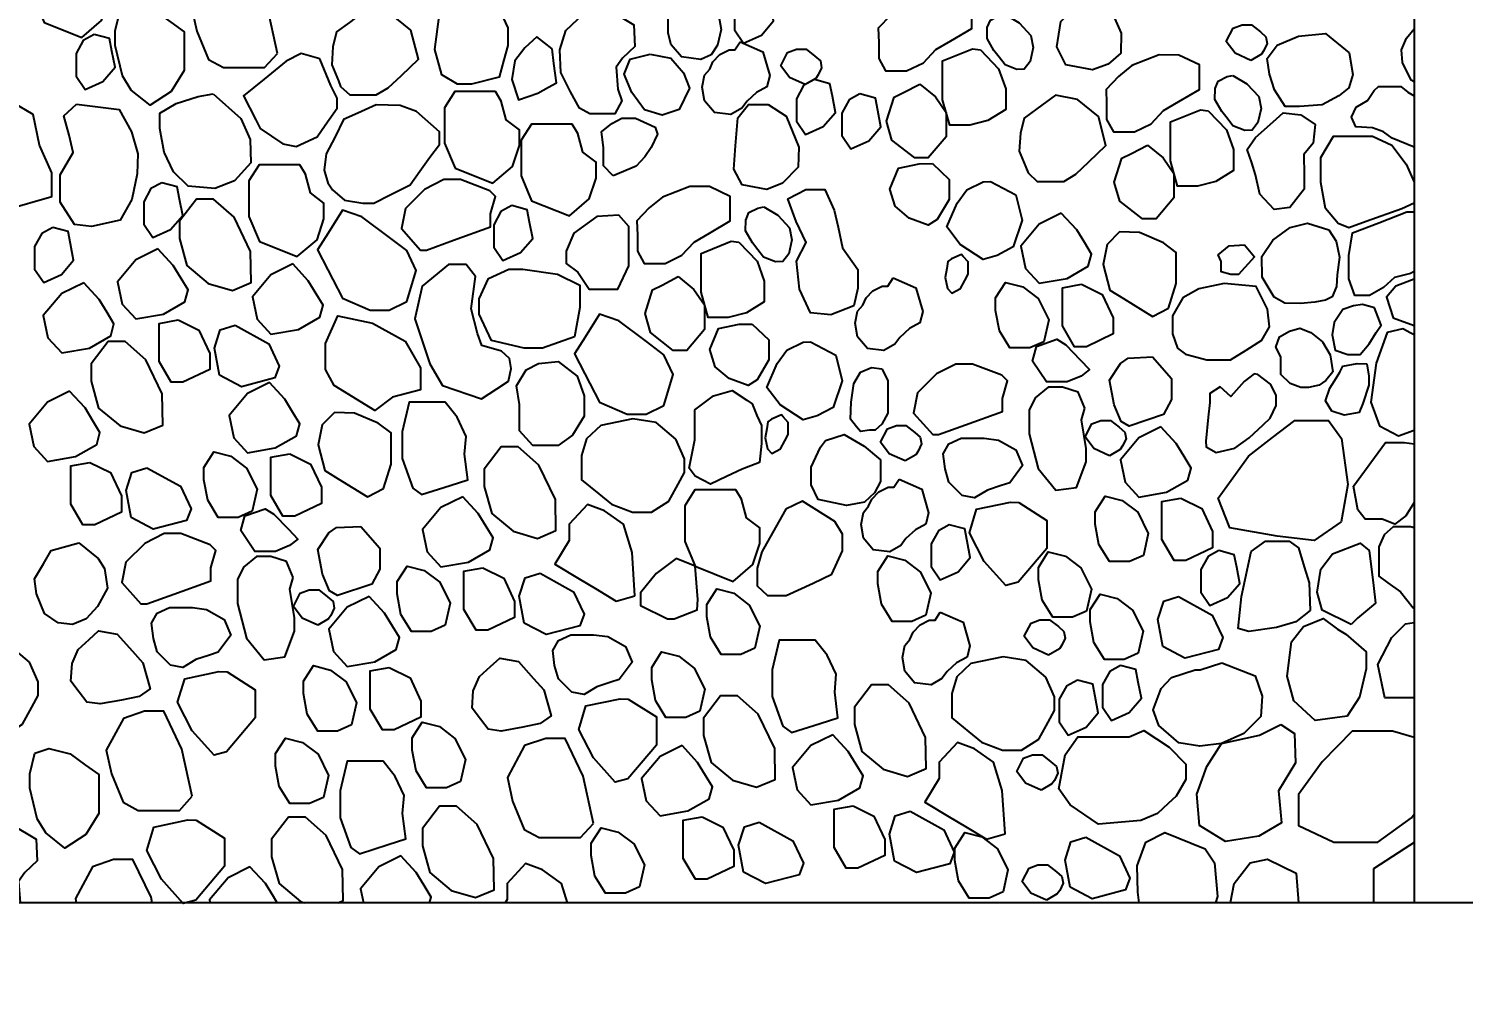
# Model space of a CAD drawing. Header units: millimetres. Extents: x -251401 to 377140, y -30451 to 275830.
# Drawn here: x 257816 to 260725, y -3140 to -1167 of the extents above; entities that cross this region are included whole.
import ezdxf

# ---------------------------------------------------------------- set-up
doc = ezdxf.new("R2010")
doc.units = ezdxf.units.MM
for name, color, linetype in [('0-S3', 3, 'Continuous'), ('0-S8', 8, 'Continuous'), ('A-DIMENSIONS', 30, 'Continuous'), ('A-WALL', 4, 'Continuous')]:
    doc.layers.add(name, color=color, linetype=linetype)
doc.styles.add('LEROY', font='simplex.shx')
doc.dimstyles.new('DIM100', dxfattribs={"dimscale": 0, "dimtxt": 220, "dimasz": 180, "dimexe": 220, "dimexo": 250, "dimgap": 1, "dimtad": 1, "dimtoh": 1, "dimlfac": 0.001, "dimzin": 1, "dimdsep": 46, "dimtxsty": 'LEROY', "dimblk1": 'ORIGIN', "dimblk2": 'ORIGIN', "dimsah": 1, "dimcen": 0.18, "dimclrd": 30, "dimclre": 30, "dimclrt": 7, "dimazin": 0, "dimtfac": 1, "dimtix": 1, "dimtmove": 1, "dimatfit": 3, "dimfxl": 1, "dimtvp": 1, "dimtolj": 2, "dimtzin": 0, "dimarcsym": 0})

# ---------------------------------------------------------------- blocks, each defined once
blk = doc.blocks.new('G24H24H')
at = {"layer": '0-S8', "color": 8}
for points in [[(2303.2, 1941.6), (2220.5, 1941.6), (2199.8, 1909.2), (2199.8, 1836.9), (2221.2, 1786.3), (2297.8, 1755.6), (2337.9, 1789.9), (2351.8, 1832.2), (2351.8, 1864.3), (2324.8, 1884.7), (2314.6, 1922.6)], [(2694.9, 1723.3), (2674, 1819.2), (2637.3, 1895.9), (2598.1, 1895.9), (2555.3, 1881.1), (2520.4, 1816.5), (2530.9, 1768.6), (2554.5, 1711.1), (2585, 1694.5), (2648.7, 1694.5), (2668.7, 1694.5)], [(3102.5, 1852.5), (3143.1, 1815.7), (3162.2, 1775.1), (3162.2, 1739.6), (3153.9, 1710.4), (3144.4, 1675.5), (3087.9, 1661), (3060, 1661), (3028.2, 1680), (3013.6, 1731.4), (3022.5, 1798.6), (3028.9, 1828.4), (3077.7, 1853.8)], [(3557.1, 1857), (3585.8, 1821.6), (3594.8, 1772.2), (3586.9, 1740.1), (3574.5, 1720.5), (3553.2, 1710.9), (3514.4, 1716.5), (3493, 1740.7), (3486.8, 1764.3), (3486.8, 1799.7), (3489.7, 1822.1), (3508.8, 1846.3), (3527.3, 1859.8), (3543.1, 1860.3)], [(3658.6, 1855.9), (3636.5, 1843.8), (3621.9, 1817.1), (3621.9, 1771.5), (3640.2, 1744.3), (3676.4, 1760.5), (3701, 1789.3), (3694.7, 1822.3), (3689.9, 1847.5)], [(4060.6, 1843.6), (4020.8, 1844.2), (3965.6, 1822.6), (3938.3, 1800.4), (3913.2, 1774.3), (3914.4, 1745.2), (3914.4, 1712.8), (3928, 1687.8), (3970.7, 1687.8), (4004.8, 1704.3), (4029.9, 1731), (4060.6, 1749.2), (4102.8, 1774.2), (4102.8, 1801.5), (4102.8, 1823.7)], [(2505.5, 1688.5), (2479.2, 1646), (2436.6, 1618.1), (2397.9, 1649.1), (2380.1, 1677.7), (2365.4, 1739.6), (2365.4, 1769), (2375.4, 1810.8), (2404.1, 1820.1), (2447.4, 1809.2), (2478.4, 1786.8), (2505.3, 1767.3)], [(2965.5, 1770.7), (2922.9, 1805.1), (2878.2, 1814.2), (2840.5, 1786.3), (2814.7, 1767.1), (2807.1, 1736.8), (2805, 1700.5), (2818.2, 1667.8), (2822.8, 1656.4), (2841.2, 1639.2), (2865.7, 1639.2), (2895, 1639.2), (2919.4, 1653.8), (2945.9, 1678.9), (2980.6, 1711.8)], [(3369.1, 1810.4), (3417.4, 1781.5), (3419.8, 1737.2), (3394.8, 1713.8), (3381.9, 1695.3), (3385.2, 1651), (3393.2, 1626.9), (3378.7, 1601.1), (3357, 1601.1), (3328, 1601.1), (3307, 1612.4), (3289.3, 1645.4), (3269.1, 1684.8), (3267.5, 1730.7), (3279.6, 1770.2), (3303.8, 1792.7), (3332.3, 1819.3)], [(4406.1, 1764.4), (4404.9, 1723.9), (4379.4, 1701.5), (4348, 1690), (4293.5, 1700.3), (4275.3, 1736.6), (4283.2, 1788), (4311, 1814.6), (4346.1, 1824.3), (4381.9, 1817.6)], [(4170.7, 1802.4), (4199, 1785.6), (4223, 1759.7), (4227.7, 1735.4), (4221.4, 1707.1), (4209.4, 1691.5), (4194.6, 1690.7), (4170.3, 1700.3), (4158.7, 1715.5), (4147.9, 1729.4), (4134, 1753.7), (4134.4, 1775.7), (4140.8, 1790.8), (4158.7, 1800)], [(4668.7, 1709.3), (4636.8, 1723.9), (4619.1, 1747.4), (4633, 1774.3), (4651, 1781.1), (4670.5, 1781.1), (4688.5, 1767.2), (4699.6, 1757.3), (4702.1, 1743.7), (4695.3, 1729.1), (4690.3, 1722)], [(2322.8, 1761.7), (2300.8, 1749.7), (2286.1, 1723), (2286.1, 1677.4), (2304.5, 1650.2), (2340.6, 1666.4), (2365.2, 1695.2), (2359, 1728.2), (2354.2, 1753.4)], [(3251.7, 1732.6), (3220.6, 1756.8), (3196.5, 1734.5), (3176.1, 1708.5), (3169.8, 1670.5), (3183.8, 1629.2), (3222.9, 1642.5), (3244.7, 1654.6), (3260.5, 1663.4), (3254.9, 1702.8)], [(3633, 1747.2), (3678.9, 1726.5), (3693, 1678.8), (3687.3, 1655.9), (3666, 1644.1), (3647, 1626.2), (3636.3, 1612.2), (3614.5, 1599.3), (3580.8, 1603.8), (3560.6, 1627.3), (3556.2, 1654.7), (3560.6, 1679.4), (3571.3, 1691.7), (3578, 1706.3), (3592, 1720.9), (3610.5, 1730.4), (3622.3, 1730.4)], [(4765.9, 1758.3), (4820.2, 1763.9), (4868.3, 1724.4), (4876.1, 1680.6), (4867.6, 1653.8), (4847.1, 1637.6), (4813.9, 1619.2), (4767.3, 1615.7), (4738.3, 1615.7), (4717.1, 1649.6), (4706.5, 1681.4), (4702.3, 1713.1), (4722.1, 1739.9), (4722.1, 1739.9)], [(2780.4, 1712.7), (2742.9, 1723.2), (2712.6, 1707.6), (2667.9, 1671.4), (2626, 1637.6), (2650.7, 1588.7), (2659.6, 1571.1), (2705.3, 1539.7), (2732.3, 1534.8), (2775.2, 1553.8), (2791.7, 1577.7), (2815.7, 1612.3), (2815.7, 1632.8), (2802.8, 1658.5)], [(3450.4, 1721.9), (3492.3, 1713.8), (3518.1, 1684), (3530.2, 1652.6), (3509.2, 1609.9), (3474.6, 1597.9), (3439.1, 1609.1), (3413.4, 1643.8), (3398.1, 1681.6), (3410.1, 1711.4)], [(3764.9, 1660), (3733, 1674.6), (3715.4, 1698.1), (3729.3, 1725), (3747.3, 1731.8), (3766.8, 1731.8), (3784.7, 1717.9), (3795.9, 1708), (3798.4, 1694.4), (3791.6, 1679.8), (3786.6, 1672.7)], [(4120.4, 1730.6), (4157.3, 1692.3), (4171.8, 1651.8), (4171.8, 1609.8), (4135.6, 1587.4), (4098.7, 1578), (4058.1, 1578), (4043.6, 1629.3), (4043.6, 1679.3), (4043.6, 1708.2), (4104.5, 1732.8)], [(4522.6, 1719.9), (4482.8, 1720.5), (4427.6, 1698.9), (4400.3, 1676.7), (4375.3, 1650.5), (4376.4, 1621.5), (4376.4, 1589.1), (4390.1, 1564.1), (4432.7, 1564.1), (4466.9, 1580.6), (4491.9, 1607.3), (4522.6, 1625.5), (4564.9, 1650.5), (4564.9, 1677.8), (4564.9, 1700)], [(3783.9, 1670.2), (3761.9, 1658.2), (3747.2, 1631.4), (3747.2, 1585.9), (3765.6, 1558.7), (3801.7, 1574.9), (3826.4, 1603.7), (3820.1, 1636.7), (3815.3, 1661.9)], [(3997.3, 1661.2), (4029.2, 1635.1), (4050.9, 1603.6), (4050.9, 1554.1), (4014.7, 1511.4), (3987.2, 1511.4), (3940.8, 1547.6), (3930, 1585.9), (3945.2, 1634.4), (3964.7, 1643.8)], [(4632.7, 1678.7), (4661.1, 1661.9), (4685, 1636), (4689.8, 1611.7), (4683.4, 1583.4), (4671.4, 1567.8), (4656.7, 1567), (4632.3, 1576.6), (4620.8, 1591.7), (4610, 1605.7), (4596, 1630), (4596.4, 1651.9), (4602.8, 1667.1), (4620.8, 1676.3)], [(2136, 1649.7), (2123, 1635.2), (2104.6, 1642.9), (2090.5, 1630.6), (2045.3, 1568), (2075, 1450.9), (2142.8, 1406), (2237.1, 1433.2), (2237.1, 1481.3), (2211.7, 1537), (2199.1, 1599.6), (2157.9, 1623.6), (2147.7, 1647.7)], [(2564, 1641.5), (2620.2, 1591.6), (2639.6, 1549), (2640.4, 1501.1), (2607.8, 1464.7), (2567.6, 1449.2), (2513.4, 1453.9), (2483.9, 1483.3), (2464.6, 1522.7), (2456.1, 1570.7), (2456.1, 1602.4), (2489.4, 1621.8), (2533.5, 1635.7)], [(3137, 1645.8), (3054.3, 1645.8), (3033.6, 1613.3), (3033.6, 1541), (3055, 1490.4), (3131.6, 1459.8), (3171.7, 1494.1), (3185.6, 1536.3), (3185.6, 1568.4), (3158.6, 1588.8), (3148.4, 1626.7)], [(3876.1, 1641.1), (3854.1, 1629), (3839.5, 1602.3), (3839.5, 1556.7), (3857.8, 1529.5), (3894, 1545.7), (3918.6, 1574.6), (3912.3, 1607.5), (3907.5, 1632.7)], [(4359.8, 1595.3), (4317.2, 1629.7), (4272.5, 1638.7), (4234.9, 1610.8), (4209, 1591.7), (4201.4, 1561.3), (4199.3, 1525.1), (4212.5, 1492.3), (4217.2, 1480.9), (4235.6, 1463.7), (4260, 1463.7), (4289.3, 1463.7), (4313.7, 1478.4), (4340.2, 1503.5), (4374.9, 1536.3)], [(2287.1, 1620.2), (2373.5, 1609.4), (2398.3, 1564.1), (2411.3, 1519.8), (2410.2, 1478.8), (2399.4, 1427), (2375.7, 1384.9), (2317.3, 1372), (2282.8, 1376.3), (2253.6, 1421.6), (2253.6, 1476.7), (2280.6, 1522), (2272, 1557.6), (2261.2, 1596.5)], [(2976.7, 1605.5), (2943.3, 1617.9), (2895, 1619.1), (2857.8, 1602.4), (2828.7, 1589.3), (2811.4, 1554.1), (2793.4, 1519.5), (2789.7, 1486.7), (2797.1, 1460.7), (2806.4, 1446.5), (2830.6, 1425.4), (2867.7, 1419.8), (2890, 1419.8), (2923.5, 1436.6), (2963.6, 1456.6), (2983.5, 1484.2), (3004, 1512.6), (3023, 1538.9), (3023, 1564.6)], [(3689.6, 1620), (3726.2, 1596.1), (3751.8, 1533.4), (3750.7, 1492.9), (3718.7, 1459.8), (3687.4, 1447.3), (3637.2, 1457), (3620.6, 1488.3), (3624, 1536.2), (3628.6, 1592.6), (3649.7, 1619.4)], [(4582.4, 1606.9), (4619.3, 1568.6), (4633.8, 1528.1), (4633.8, 1486.1), (4597.6, 1463.7), (4560.7, 1454.3), (4520.2, 1454.3), (4505.7, 1505.6), (4505.7, 1555.6), (4505.7, 1584.5), (4566.5, 1609.1)], [(4770.1, 1598.9), (4799.6, 1579), (4795.6, 1541.6), (4776.5, 1518.6), (4777.3, 1476.4), (4777.3, 1447.8), (4747.8, 1410.4), (4716, 1406.4), (4687.4, 1437.5), (4678.6, 1477.2), (4670.6, 1501.1), (4661.5, 1528.5), (4678.6, 1552.8), (4714.4, 1584.6), (4734.8, 1602.7)], [(3292.3, 1579.8), (3209.6, 1579.8), (3188.9, 1547.4), (3188.9, 1475.1), (3210.2, 1424.5), (3286.8, 1393.8), (3327, 1428.1), (3340.8, 1470.4), (3340.8, 1502.5), (3313.8, 1522.9), (3303.6, 1560.8)], [(3375.3, 1475.2), (3356.2, 1495.6), (3356.2, 1532.5), (3351.7, 1564.3), (3372.7, 1581.4), (3393.1, 1592.3), (3420.9, 1592.3), (3460.7, 1573.5), (3465.6, 1559.2), (3452.6, 1532.4), (3439.6, 1513.7), (3422.2, 1494.9)], [(4459.3, 1537.5), (4491.2, 1511.4), (4512.9, 1479.9), (4512.9, 1430.4), (4476.7, 1387.7), (4449.2, 1387.7), (4402.9, 1423.9), (4392, 1462.2), (4407.2, 1510.7), (4426.8, 1520.1)], [(2740.2, 1497.1), (2657.5, 1497.1), (2636.8, 1464.7), (2636.8, 1392.3), (2658.2, 1341.7), (2734.8, 1311.1), (2774.9, 1345.4), (2788.8, 1387.7), (2788.8, 1419.8), (2761.8, 1440.2), (2751.6, 1478.1)], [(4022.9, 1499.7), (4056.7, 1467.6), (4056.7, 1426.9), (4032.6, 1386.3), (4014.3, 1374.8), (3975.9, 1389.1), (3947.2, 1413.2), (3936.9, 1448.1), (3954.1, 1490.5), (3995.9, 1499.1)], [(2460.1, 1461.1), (2438.1, 1449.1), (2423.4, 1422.4), (2423.4, 1376.8), (2441.8, 1349.6), (2477.9, 1365.8), (2502.6, 1394.6), (2496.3, 1427.6), (2491.5, 1452.8)], [(3125.2, 1444.6), (3066.2, 1467.4), (3032.1, 1467.4), (2993, 1447.4), (2954.5, 1409), (2946, 1367.8), (2985.1, 1324.4), (2997.2, 1324.4), (3052, 1344.3), (3126.7, 1371.5), (3126.7, 1397.7), (3136.7, 1433.2)], [(4141.2, 1463.5), (4192.2, 1436.4), (4205.1, 1384.8), (4187, 1330.6), (4154.1, 1313.1), (4125.7, 1305.4), (4079.2, 1335.7), (4052.1, 1371.2), (4073.4, 1419.6), (4092.7, 1446.8), (4126.3, 1462.9)], [(2640.1, 1321.4), (2606.6, 1390.9), (2564.8, 1427.9), (2530.3, 1427.9), (2495.7, 1382.9), (2495.7, 1347.6), (2511, 1292.9), (2554.4, 1256.8), (2603.4, 1242.3), (2641.2, 1258.4)], [(3570.9, 1453.1), (3531, 1453.6), (3475.8, 1432), (3448.5, 1409.9), (3423.5, 1383.7), (3424.6, 1354.7), (3424.6, 1322.3), (3438.3, 1297.3), (3480.9, 1297.3), (3515.1, 1313.8), (3540.1, 1340.5), (3570.9, 1358.7), (3613.1, 1383.7), (3613.1, 1411), (3613.1, 1433.2)], [(3840.5, 1328.7), (3872, 1285.1), (3872, 1247.2), (3863.9, 1210.9), (3817.1, 1193.1), (3775.9, 1197.1), (3753.3, 1244.8), (3747.6, 1302.1), (3767, 1340), (3746.8, 1382), (3729.9, 1428), (3766.2, 1447.4), (3805, 1447.4), (3823.6, 1405.4), (3831.6, 1370.7)], [(2957.2, 1220.2), (2975.8, 1282.7), (2957.2, 1323.2), (2921.8, 1349.8), (2865.8, 1391.9), (2826.6, 1405.1), (2797.3, 1358.7), (2775.9, 1324.8), (2807.1, 1264.4), (2826.6, 1226.5), (2882.8, 1202.6), (2921, 1202.6)], [(3169.8, 1414.6), (3147.8, 1402.5), (3133.2, 1375.8), (3133.2, 1330.2), (3151.5, 1303), (3187.7, 1319.2), (3212.3, 1348), (3206, 1381), (3201.2, 1406.2)], [(3680.9, 1411.8), (3709.3, 1395.1), (3733.2, 1369.2), (3738, 1344.8), (3731.6, 1316.5), (3719.6, 1301), (3704.9, 1300.2), (3680.5, 1309.8), (3669, 1324.9), (3658.2, 1338.9), (3644.2, 1363.2), (3644.6, 1385.1), (3651, 1400.3), (3669, 1409.4)], [(4284.4, 1399.4), (4239.9, 1377.1), (4202.5, 1332.6), (4212, 1287.2), (4239.9, 1257), (4296.1, 1266.7), (4339.3, 1291.4), (4346, 1315.8), (4331.9, 1339), (4315.7, 1365.4)], [(2238.8, 1370.2), (2216.8, 1358.2), (2202.1, 1331.5), (2202.1, 1285.9), (2220.5, 1258.7), (2256.6, 1274.9), (2281.3, 1303.7), (2275, 1336.7), (2270.2, 1361.9)], [(3342.5, 1392.3), (3295.6, 1358.5), (3280.5, 1321.8), (3280.5, 1297.3), (3303.6, 1279.3), (3326.6, 1244.7), (3369.8, 1244.7), (3385, 1244.7), (3407.3, 1292.2), (3407.3, 1331.8), (3407.3, 1372.2), (3387.1, 1395.2)], [(4826.9, 1365.2), (4842.2, 1342.5), (4848.5, 1309.7), (4843.8, 1274.4), (4842.7, 1250.1), (4833.8, 1229.5), (4820, 1222.6), (4798.9, 1218.4), (4769.8, 1215.8), (4737.6, 1216.3), (4716, 1229), (4691.7, 1269.6), (4691.1, 1311.3), (4713.3, 1344.6), (4748.7, 1369.9), (4784.1, 1378.9)], [(3630.6, 1340.1), (3667.6, 1301.7), (3682, 1261.2), (3682, 1219.3), (3645.8, 1196.8), (3608.9, 1187.4), (3568.4, 1187.4), (3553.9, 1238.8), (3553.9, 1288.7), (3553.9, 1317.7), (3614.7, 1342.3)], [(4502, 1206.5), (4517.7, 1256.2), (4517.7, 1286.5), (4517.7, 1319.6), (4491.6, 1339.3), (4443, 1359.7), (4402.8, 1361.1), (4377.5, 1335.8), (4369.7, 1294.9), (4383.1, 1242.8), (4410.6, 1225.9), (4469.6, 1189.6)], [(2452.1, 1327), (2407.6, 1304.7), (2370.2, 1260.2), (2379.7, 1214.9), (2407.6, 1184.7), (2463.8, 1194.4), (2507, 1219.1), (2513.7, 1243.5), (2499.5, 1266.6), (2483.4, 1293.1)], [(4062, 1306.7), (4054.6, 1300.9), (4052.1, 1286.9), (4048.8, 1268.7), (4053.7, 1246.3), (4062.3, 1237), (4079.9, 1246.6), (4088.5, 1262.6), (4095.6, 1275.6), (4095.6, 1300.3), (4085.6, 1311.2), (4082, 1315.1)], [(4655.8, 1335.1), (4676, 1310.9), (4643.7, 1274.6), (4628.3, 1274.6), (4608.8, 1280), (4608.8, 1301.5), (4602.7, 1314.9), (4624.9, 1333.1)], [(2725.9, 1296.2), (2681.4, 1273.9), (2644, 1229.4), (2653.5, 1184), (2681.4, 1153.8), (2737.6, 1163.5), (2780.8, 1188.3), (2787.5, 1212.6), (2773.3, 1235.8), (2757.2, 1262.2)], [(3168.8, 1083.8), (3165.3, 1104.4), (3149, 1119.3), (3109.2, 1131), (3100.4, 1154.8), (3087.5, 1205.2), (3096, 1271), (3077.3, 1294.8), (3041.5, 1294.8), (2988.1, 1251.1), (2973.4, 1184.8), (3003.5, 1093.4), (3029.6, 1049.8), (3108.5, 1022.5), (3139.7, 1043), (3163.4, 1058.5)], [(3262.5, 1275.5), (3307.9, 1253.2), (3307.9, 1207.9), (3297.1, 1148.1), (3232.2, 1125.1), (3194.7, 1125.1), (3128.5, 1140.9), (3104, 1194.2), (3104, 1225.1), (3122.7, 1266.9), (3163.8, 1285.6), (3192.6, 1285.6)], [(2301.6, 1258.2), (2257, 1235.9), (2219.6, 1191.4), (2229.2, 1146.1), (2257, 1115.9), (2313.2, 1125.5), (2356.4, 1150.3), (2363.1, 1174.6), (2349, 1197.8), (2332.8, 1224.3)], [(3507.5, 1270.6), (3539.4, 1244.6), (3561.1, 1213.1), (3561.1, 1163.5), (3524.9, 1120.8), (3497.4, 1120.8), (3451.1, 1157), (3440.2, 1195.4), (3455.4, 1243.9), (3475, 1253.3)], [(3943.3, 1268.2), (3989.3, 1247.5), (4003.3, 1199.9), (3997.7, 1176.9), (3976.4, 1165.1), (3957.3, 1147.2), (3946.7, 1133.2), (3924.8, 1120.3), (3891.2, 1124.8), (3871, 1148.3), (3866.5, 1175.8), (3871, 1200.4), (3881.7, 1212.8), (3888.4, 1227.3), (3902.4, 1241.9), (3920.9, 1251.4), (3932.7, 1251.4)], [(4206.2, 1249.9), (4237.7, 1225.9), (4259.1, 1183.1), (4249, 1138.4), (4220.7, 1125.8), (4180.3, 1125.8), (4158.9, 1160.4), (4151.3, 1202), (4151.3, 1227.2), (4171.5, 1258.7)], [(4325.3, 1254.9), (4367.5, 1234.1), (4389.6, 1186.9), (4389.6, 1154.1), (4335.4, 1128.3), (4311.4, 1128.3), (4286.9, 1170.5), (4286.9, 1218.3), (4286.9, 1247.9)], [(4614.8, 1256.2), (4563.6, 1245.7), (4531.2, 1227.6), (4510.1, 1190.7), (4510.1, 1154.6), (4519.9, 1125.2), (4536.4, 1113.2), (4579.4, 1101.9), (4627.6, 1101.9), (4659.2, 1121.5), (4691.5, 1141.4), (4706.7, 1168.9), (4703, 1204.3), (4687.9, 1234.4), (4679.9, 1250.4)], [(3478.5, 1009.1), (3497, 1071.6), (3478.5, 1112.1), (3443.1, 1138.7), (3387, 1180.9), (3347.9, 1194), (3318.6, 1147.7), (3297.2, 1113.7), (3328.4, 1053.3), (3347.9, 1015.5), (3404, 991.5), (3442.3, 991.5)], [(4919.7, 1206.9), (4895.5, 1213.7), (4877.1, 1211.1), (4855.5, 1203.7), (4837.6, 1177.4), (4833.9, 1152.6), (4840.2, 1121), (4865.5, 1112.6), (4890.8, 1112.6), (4908.7, 1134.2), (4923.4, 1157.4), (4933.4, 1172.1)], [(2493, 1182.5), (2535.2, 1161.7), (2557.2, 1114.5), (2557.2, 1081.8), (2503, 1056), (2479.1, 1056), (2454.5, 1098.1), (2454.5, 1146), (2454.5, 1175.6)], [(2608.9, 1171.8), (2676.9, 1134), (2698.4, 1088.7), (2689.5, 1064.8), (2621.4, 1047.1), (2576.8, 1070.4), (2566.7, 1125.2), (2578.7, 1162.4)], [(2887.7, 1175.8), (2953.7, 1139.3), (2984.5, 1085.5), (2984.5, 1041.1), (2927.9, 1026.1), (2892, 998.8), (2809.6, 1049.7), (2792.4, 1081.9), (2792.4, 1135), (2816.8, 1190.8)], [(3657.8, 1174.2), (3691.6, 1142.2), (3691.6, 1101.5), (3667.5, 1060.8), (3649.2, 1049.4), (3610.8, 1063.7), (3582.1, 1087.7), (3571.8, 1122.7), (3589, 1165.1), (3630.8, 1173.7)], [(4790.6, 1157), (4814.5, 1138.1), (4829.9, 1111.8), (4834.9, 1077.5), (4820.7, 1060), (4807.3, 1050), (4785.6, 1045.4), (4770.5, 1045.4), (4748.8, 1053.3), (4729.6, 1071.7), (4730, 1098.4), (4730, 1107.6), (4719.9, 1127.3), (4727, 1148.2), (4747.5, 1159.9), (4768.4, 1166.1)], [(2461.1, 1032.4), (2427.6, 1101.9), (2385.8, 1138.8), (2351.3, 1138.8), (2316.7, 1093.8), (2316.7, 1058.5), (2332, 1003.9), (2375.4, 967.7), (2424.4, 953.3), (2462.2, 969.4)], [(3776.1, 1138.1), (3827.1, 1111), (3840, 1059.3), (3821.9, 1005.1), (3789, 987.7), (3760.6, 979.9), (3714.1, 1010.3), (3687, 1045.8), (3708.3, 1094.2), (3727.6, 1121.3), (3761.2, 1137.4)], [(4324.9, 1068.5), (4296.2, 1056.7), (4254.5, 1056.7), (4226.3, 1098.9), (4234.2, 1128.7), (4275.3, 1143.4), (4293.4, 1132.1), (4322.7, 1101.7), (4341.8, 1081.9)], [(4469.4, 1107.6), (4508.3, 1063.7), (4508.3, 1021.1), (4492, 990.4), (4422.4, 967.2), (4406.1, 976.6), (4391.7, 1010.5), (4382.3, 1060.6), (4404.8, 1094.4), (4419.9, 1105.1)], [(3263.7, 1098.2), (3302.5, 1068.5), (3316.7, 1028.6), (3316.7, 987), (3293.4, 948.8), (3263.7, 927.7), (3212.9, 927.7), (3185.5, 957.4), (3185.5, 1011), (3179.8, 1048.6), (3199.2, 1081.1), (3223.8, 1094.2)], [(3920.8, 1083.5), (3932.7, 1059.6), (3932.7, 1029.2), (3932.7, 993.4), (3920.2, 970.8), (3907, 958.8), (3895.7, 958.8), (3877.2, 956.5), (3869.4, 966), (3857.1, 981.2), (3858.1, 1015.5), (3863.5, 1053.6), (3877.2, 1076.3), (3899.3, 1085.8)], [(4163.7, 1070.3), (4104.7, 1093), (4070.6, 1093), (4031.4, 1073.1), (3993, 1034.7), (3984.5, 993.4), (4023.6, 950.1), (4035.7, 950.1), (4090.5, 970), (4165.2, 997.1), (4165.2, 1023.3), (4175.2, 1058.9)], [(4904.4, 1093.5), (4908.5, 1068.4), (4908.5, 1050), (4895.9, 1012.7), (4888.5, 994.6), (4858.2, 989.1), (4833.1, 997.2), (4820.6, 1018.2), (4829.1, 1044.1), (4838.3, 1058.8), (4849.3, 1076.4), (4855.7, 1088.7), (4884.8, 1093.9)], [(2678.7, 1055.5), (2634.1, 1033.2), (2596.7, 988.7), (2606.3, 943.4), (2634.1, 913.1), (2690.3, 922.8), (2733.6, 947.6), (2740.2, 971.9), (2726.1, 995.1), (2709.9, 1021.5)], [(4655.5, 1057.9), (4628.6, 1027.5), (4606.9, 1046.7), (4585.7, 1033.5), (4585.7, 1015), (4582.1, 985.2), (4577.9, 936.3), (4578.5, 925), (4598.8, 913.7), (4636.4, 922.6), (4665.6, 943.5), (4693.7, 969.7), (4707.9, 983), (4720.5, 1009), (4720.5, 1029.9), (4708.6, 1052), (4682.9, 1072.2), (4675.8, 1073.4)], [(2273.1, 1038), (2228.5, 1015.7), (2191.1, 971.2), (2200.7, 925.8), (2228.5, 895.6), (2284.7, 905.3), (2328, 930), (2334.6, 954.4), (2320.5, 977.6), (2304.3, 1004)], [(3666.7, 988.8), (3676.4, 968.7), (3676.4, 931.8), (3672.5, 893), (3637.5, 880.1), (3605.1, 864.6), (3573.2, 849.2), (3541.7, 865.9), (3530, 882), (3541, 939), (3541, 963.6), (3541, 1000.4), (3579.2, 1028.9), (3616.8, 1039.3), (3646.6, 1019.8), (3657.7, 1012.6)], [(4332.5, 1003.8), (4318.4, 1036.3), (4287.2, 1046.1), (4257.7, 1046.1), (4231.6, 1024.8), (4219.6, 999.5), (4219.6, 951.3), (4237.6, 881), (4273.1, 837), (4315.5, 842.9), (4335.1, 894.7), (4335.1, 922), (4325.7, 980.1)], [(2909.6, 840.5), (2925.2, 890.1), (2925.2, 920.4), (2925.2, 953.5), (2899.2, 973.2), (2850.6, 993.6), (2810.4, 995.1), (2785, 969.7), (2777.3, 928.9), (2790.7, 876.8), (2818.1, 859.9), (2877.1, 823.6)], [(3074.3, 909.9), (3077.1, 946.4), (3059.2, 985.1), (3034.8, 1015.9), (3007.6, 1015.9), (2961.7, 1015.9), (2947.4, 955.8), (2947.4, 901.3), (2968.9, 841.1), (2986.8, 828.2), (3044.9, 846.9), (3080.6, 858.3)], [(3696.9, 981.2), (3689.5, 975.5), (3687, 961.4), (3683.7, 943.2), (3688.6, 920.8), (3697.2, 911.6), (3714.8, 921.1), (3723.4, 937.1), (3730.5, 950.2), (3730.5, 974.8), (3720.5, 985.7), (3716.9, 989.7)], [(3502.4, 940.8), (3462.5, 974.2), (3415.5, 982.1), (3350.5, 968.4), (3321.6, 941), (3311.5, 907.8), (3311.5, 858), (3346.2, 829.8), (3372.2, 808.7), (3414.8, 792.3), (3453.1, 792.3), (3488.5, 814.6), (3507.3, 849.3), (3520.1, 873), (3520.1, 900.5)], [(3967.5, 896.5), (3935.6, 911.1), (3918, 934.6), (3931.9, 961.5), (3949.9, 968.3), (3969.4, 968.3), (3987.3, 954.4), (3998.5, 944.5), (4001, 930.9), (3994.2, 916.4), (3989.2, 909.2)], [(4382.2, 907), (4350.3, 921.6), (4332.7, 945.1), (4346.6, 972), (4364.6, 978.8), (4384.1, 978.8), (4402, 964.9), (4413.2, 955), (4415.7, 941.4), (4408.8, 926.8), (4403.9, 919.7)], [(4486.3, 965.6), (4441.7, 943.3), (4404.3, 898.8), (4413.9, 853.5), (4441.7, 823.3), (4497.9, 833), (4541.2, 857.7), (4547.9, 882.1), (4533.7, 905.2), (4517.6, 931.7)], [(4851.8, 772.8), (4797.4, 735.2), (4722.3, 744), (4626.3, 760.8), (4602.3, 820.7), (4663.9, 906.2), (4712.7, 943.8), (4757.9, 978.6), (4826.2, 978.6), (4852.6, 942.2), (4865.4, 848.7)], [(3884.9, 926.4), (3917.8, 898.8), (3917.8, 854.5), (3905.7, 831.6), (3885.6, 812.8), (3848.6, 806.1), (3813.7, 813.5), (3791.2, 818.3), (3777.4, 847.8), (3777.4, 884), (3796.2, 924.3), (3806.3, 937.8), (3843.9, 949.9)], [(4156.8, 938.9), (4192.4, 918.7), (4205.9, 886.9), (4179.9, 852.3), (4162.6, 846.5), (4134.5, 837.1), (4108.6, 821.4), (4083.6, 826.3), (4056.6, 853.2), (4048.9, 880.2), (4045, 911), (4056.6, 931.2), (4081.6, 942.8), (4127.9, 942.8)], [(2600.4, 906), (2631.9, 882), (2653.3, 839.2), (2643.2, 794.5), (2614.9, 781.9), (2574.6, 781.9), (2553.1, 816.6), (2545.6, 858.1), (2545.6, 883.3), (2565.7, 914.8)], [(2719.5, 911), (2761.7, 890.2), (2783.8, 843), (2783.8, 810.2), (2729.6, 784.4), (2705.7, 784.4), (2681.1, 826.6), (2681.1, 874.5), (2681.1, 904.1)], [(3258.5, 818.3), (3225, 887.8), (3183.2, 924.8), (3148.7, 924.8), (3114.1, 879.8), (3114.1, 844.5), (3129.4, 789.9), (3172.8, 753.7), (3221.8, 739.3), (3259.6, 755.3)], [(2313.9, 893.5), (2356.2, 872.7), (2378.2, 825.5), (2378.2, 792.7), (2324, 766.9), (2300.1, 766.9), (2275.5, 809.1), (2275.5, 856.9), (2275.5, 886.5)], [(2429.9, 882.8), (2497.9, 845), (2519.3, 799.6), (2510.5, 775.7), (2442.4, 758.1), (2397.7, 781.4), (2387.7, 836.2), (2399.6, 873.3)], [(3955.4, 859.8), (4001.4, 839.1), (4015.4, 791.5), (4009.8, 768.5), (3988.5, 756.7), (3969.4, 738.8), (3958.7, 724.8), (3936.9, 711.9), (3903.2, 716.4), (3883.1, 739.9), (3878.6, 767.4), (3883.1, 792), (3893.7, 804.4), (3900.4, 818.9), (3914.5, 833.5), (3933, 843), (3944.7, 843)], [(3070.5, 823.9), (3025.9, 801.7), (2988.5, 757.1), (2998.1, 711.8), (3025.9, 681.6), (3082.1, 691.3), (3125.4, 716), (3132, 740.4), (3117.9, 763.5), (3101.7, 790)], [(3624.3, 838.1), (3541.5, 838.1), (3520.9, 805.7), (3520.9, 733.3), (3542.2, 682.7), (3618.8, 652.1), (3658.9, 686.4), (3672.8, 728.7), (3672.8, 760.7), (3645.8, 781.1), (3635.6, 819.1)], [(4408, 816.1), (4439.5, 792.2), (4460.9, 749.4), (4450.9, 704.7), (4422.5, 692.1), (4382.2, 692.1), (4360.8, 726.7), (4353.2, 768.3), (4353.2, 793.4), (4373.4, 824.9)], [(4527.2, 821.1), (4569.4, 800.3), (4591.4, 753.1), (4591.4, 720.4), (4537.2, 694.6), (4513.3, 694.6), (4488.7, 736.8), (4488.7, 784.6), (4488.7, 814.2)], [(2719.1, 724.6), (2690.4, 712.8), (2648.7, 712.8), (2620.6, 755), (2628.5, 784.9), (2669.6, 799.5), (2687.6, 788.2), (2716.9, 757.8), (2736, 738)], [(3419.6, 622.6), (3414, 711), (3396.3, 768), (3357.7, 795.3), (3323.2, 808.2), (3286.2, 768), (3286.2, 735.1), (3257.3, 686.9), (3306.5, 657.3), (3339.5, 637.5), (3381.9, 612)], [(3825, 773.8), (3759.8, 814.7), (3725.6, 798.6), (3698.7, 750.9), (3677.2, 712), (3667.8, 679), (3667.8, 642.8), (3688.6, 623.3), (3726.2, 623.3), (3781.3, 648.8), (3819.2, 666.4), (3840.5, 714), (3840.5, 748.2)], [(4198.3, 812.2), (4255.3, 775.9), (4255.3, 718.9), (4197.3, 650.2), (4171.9, 643.7), (4127.7, 692.7), (4098, 750.7), (4112.5, 798.3), (4181.6, 812.8)], [(2863.7, 763.7), (2902.5, 719.8), (2902.5, 677.2), (2886.2, 646.5), (2816.6, 623.4), (2800.3, 632.8), (2785.9, 666.6), (2776.5, 716.7), (2799.1, 750.5), (2814.1, 761.2)], [(4057.3, 767), (4035.3, 754.9), (4020.6, 728.2), (4020.6, 682.6), (4039, 655.4), (4075.1, 671.6), (4099.7, 700.5), (4093.5, 733.5), (4088.7, 758.6)], [(2292, 730.6), (2331.2, 698.3), (2343.6, 678.4), (2349.8, 638.6), (2329.8, 600.8), (2306.5, 576.1), (2279, 564.4), (2250.1, 567.8), (2221.9, 587.1), (2206.1, 626.9), (2202, 657.1), (2219.9, 688), (2235.4, 714.9)], [(2557.9, 726.4), (2499, 749.1), (2464.8, 749.1), (2425.7, 729.2), (2387.2, 690.8), (2378.7, 649.6), (2417.8, 606.2), (2429.9, 606.2), (2484.7, 626.1), (2559.4, 653.2), (2559.4, 679.4), (2569.4, 715)], [(4789.3, 592.7), (4760.2, 570.3), (4721, 558.7), (4664.9, 550.3), (4643.2, 556.3), (4649.8, 621.1), (4657.2, 655.8), (4669.3, 712.7), (4698.9, 733.9), (4746.9, 733.9), (4765.5, 720.2), (4777.4, 681.7), (4787.5, 649)], [(4872.5, 564.5), (4813.8, 593.4), (4803.1, 630.5), (4810.9, 676.8), (4834.4, 708.1), (4890.8, 729.5), (4909.2, 714.6), (4917.7, 643.5), (4921.9, 608), (4885.1, 577.3)], [(2726.8, 659.9), (2712.7, 692.4), (2681.4, 702.3), (2651.9, 702.3), (2625.8, 680.9), (2613.9, 655.7), (2613.9, 607.4), (2631.9, 537.1), (2667.4, 493.1), (2709.7, 499.1), (2729.4, 550.8), (2729.4, 578.1), (2720, 636.3)], [(3967.1, 695), (3998.6, 671.1), (4020, 628.3), (4009.9, 583.6), (3981.5, 571), (3941.2, 571), (3919.8, 605.6), (3912.2, 647.2), (3912.2, 672.3), (3932.4, 703.8)], [(4292.8, 703.2), (4324.3, 679.3), (4345.7, 636.5), (4335.6, 591.8), (4307.3, 579.2), (4267, 579.2), (4245.5, 613.8), (4238, 655.4), (4238, 680.5), (4258.1, 712)], [(4604.1, 714.6), (4582.1, 702.6), (4567.4, 675.9), (4567.4, 630.3), (4585.7, 603.1), (4621.9, 619.3), (4646.5, 648.1), (4640.2, 681.1), (4635.4, 706.3)], [(2992.2, 674.4), (3023.7, 650.5), (3045.1, 607.7), (3035, 563), (3006.7, 550.4), (2966.4, 550.4), (2944.9, 585), (2937.4, 626.6), (2937.4, 651.8), (2957.6, 683.2)], [(3111.3, 679.4), (3153.6, 658.6), (3175.6, 611.4), (3175.6, 578.7), (3121.4, 552.9), (3097.5, 552.9), (3072.9, 595.1), (3072.9, 642.9), (3072.9, 672.5)], [(3547.5, 615.2), (3542.2, 682.7), (3503.6, 698.2), (3463.1, 668.2), (3431, 628.9), (3431, 603.2), (3485.6, 575.9), (3499.3, 575.9), (3545.9, 594.3)], [(3227.3, 668.7), (3295.3, 630.9), (3316.7, 585.6), (3307.9, 561.7), (3239.8, 544), (3195.1, 567.4), (3185.1, 622.1), (3197, 659.3)], [(2776.4, 563.2), (2744.6, 577.7), (2726.9, 601.2), (2740.8, 628.2), (2758.8, 635), (2778.3, 635), (2796.3, 621), (2807.4, 611.1), (2809.9, 597.5), (2803.1, 583), (2798.1, 575.9)], [(2880.5, 621.7), (2836, 599.5), (2798.6, 554.9), (2808.1, 509.6), (2836, 479.4), (2892.2, 489.1), (2935.4, 513.8), (2942.1, 538.2), (2927.9, 561.4), (2911.8, 587.8)], [(3620.2, 628.1), (3651.7, 604.1), (3673.1, 561.3), (3663, 516.6), (3634.7, 504), (3594.4, 504), (3572.9, 538.7), (3565.4, 580.2), (3565.4, 605.4), (3585.5, 636.9)], [(4397.6, 617.6), (4429.1, 593.7), (4450.6, 550.9), (4440.5, 506.2), (4412.1, 493.6), (4371.8, 493.6), (4350.4, 528.2), (4342.8, 569.8), (4342.8, 594.9), (4363, 626.4)], [(4522.3, 621.1), (4590.4, 583.4), (4611.8, 538), (4603, 514.1), (4534.9, 496.5), (4490.2, 519.8), (4480.1, 574.5), (4492.1, 611.7)], [(2551, 595), (2586.7, 574.8), (2600.2, 543), (2574.2, 508.4), (2556.8, 502.6), (2528.8, 493.3), (2502.9, 477.6), (2477.8, 482.4), (2450.8, 509.3), (2443.1, 536.3), (2439.3, 567.1), (2450.8, 587.3), (2475.9, 598.9), (2522.1, 598.9)], [(4039.1, 589.9), (4085.1, 569.2), (4099.1, 521.5), (4093.5, 498.6), (4072.2, 486.8), (4053.1, 468.9), (4042.5, 454.9), (4020.6, 442), (3987, 446.5), (3966.8, 470), (3962.3, 497.5), (3966.8, 522.1), (3977.4, 534.4), (3984.2, 549), (3998.2, 563.6), (4016.7, 573.1), (4028.4, 573.1)], [(4258.8, 502.6), (4226.9, 517.2), (4209.3, 540.7), (4223.2, 567.6), (4241.2, 574.4), (4260.7, 574.4), (4278.7, 560.5), (4289.8, 550.6), (4292.3, 537), (4285.5, 522.4), (4280.5, 515.3)], [(4861.4, 545.1), (4902.9, 509.4), (4902.9, 474.4), (4889.3, 417.2), (4864.2, 378.6), (4799.2, 370), (4756.3, 410), (4742.7, 460.1), (4751.3, 529.4), (4775.6, 560.8), (4815.6, 576.5), (4844.9, 555.1)], [(2191.6, 488.3), (2151.7, 521.7), (2104.7, 529.6), (2039.7, 515.9), (2010.8, 488.5), (2000.7, 455.3), (2000.7, 405.5), (2035.4, 377.3), (2061.4, 356.2), (2104, 339.8), (2142.3, 339.8), (2177.7, 362.2), (2196.4, 396.8), (2209.3, 420.5), (2209.3, 448)], [(2369.7, 544.9), (2400.6, 510.2), (2421.3, 486.9), (2436.2, 434.1), (2414.1, 418.7), (2378.4, 411), (2335, 403.3), (2308.1, 407.2), (2292.7, 427.4), (2275.6, 449.7), (2278.2, 485.2), (2290.7, 514.1), (2312.9, 534.3), (2331.8, 551.5)], [(3364.7, 540), (3400.4, 519.8), (3413.9, 488), (3387.8, 453.3), (3370.5, 447.6), (3342.5, 438.2), (3316.5, 422.5), (3291.5, 427.4), (3264.5, 454.3), (3256.8, 481.3), (3252.9, 512.1), (3264.5, 532.3), (3289.6, 543.9), (3335.8, 543.9)], [(3825, 427), (3827.8, 463.6), (3809.9, 502.2), (3785.5, 533.1), (3758.3, 533.1), (3712.4, 533.1), (3698.1, 472.9), (3698.1, 418.4), (3719.6, 358.2), (3737.5, 345.3), (3795.6, 364), (3831.3, 375.4)], [(3183.4, 489.8), (3214.2, 455.2), (3235, 431.9), (3249.9, 379.1), (3227.7, 363.7), (3192.1, 356), (3148.7, 348.3), (3121.8, 352.1), (3106.3, 372.4), (3089.3, 394.7), (3091.9, 430.1), (3104.4, 459), (3126.6, 479.2), (3145.5, 496.5)], [(3508.5, 500.2), (3540, 476.2), (3561.5, 433.4), (3551.4, 388.7), (3523, 376.1), (3482.7, 376.1), (3461.3, 410.7), (3453.7, 452.3), (3453.7, 477.5), (3473.9, 509)], [(4253.2, 457.9), (4213.2, 491.3), (4166.3, 499.2), (4101.3, 485.5), (4072.4, 458.1), (4062.3, 424.9), (4062.3, 375.1), (4096.9, 346.9), (4122.9, 325.8), (4165.5, 309.4), (4203.8, 309.4), (4239.2, 331.8), (4258, 366.4), (4270.8, 390.1), (4270.8, 417.7)], [(2592.6, 468.4), (2649.6, 432), (2649.6, 375.1), (2591.6, 306.3), (2566.2, 299.8), (2521.9, 348.8), (2492.2, 406.8), (2506.8, 454.4), (2575.8, 468.9)], [(2802.3, 472.2), (2833.8, 448.3), (2855.2, 405.5), (2845.1, 360.8), (2816.7, 348.2), (2776.4, 348.2), (2755, 382.8), (2747.4, 424.4), (2747.4, 449.6), (2767.6, 481.1)], [(2921.4, 477.2), (2963.6, 456.5), (2985.7, 409.2), (2985.7, 376.5), (2931.5, 350.7), (2907.5, 350.7), (2883, 392.9), (2883, 440.7), (2883, 470.3)], [(4404.6, 481.3), (4382.6, 469.3), (4367.9, 442.6), (4367.9, 397), (4386.2, 369.8), (4422.4, 386), (4447, 414.8), (4440.7, 447.8), (4435.9, 473)], [(4609.8, 486.5), (4677.4, 460.7), (4692.2, 419), (4689.1, 377.8), (4654.7, 343.4), (4609.2, 323.2), (4565.5, 317.6), (4523.1, 324.4), (4482.6, 360), (4470.9, 391.3), (4486.9, 434.9), (4507.8, 457.1), (4555.7, 472.4), (4566.2, 472.4)], [(4009.2, 335.5), (3975.7, 405), (3933.9, 441.9), (3899.4, 441.9), (3864.8, 396.9), (3864.8, 361.6), (3880.1, 307), (3923.5, 270.8), (3972.5, 256.4), (4010.3, 272.4)], [(4317, 451.7), (4295, 439.7), (4280.3, 413), (4280.3, 367.4), (4298.7, 340.2), (4334.8, 356.4), (4359.5, 385.2), (4353.2, 418.2), (4348.4, 443.4)], [(3406.2, 413.3), (3463.3, 377), (3463.3, 320), (3405.3, 251.3), (3379.8, 244.8), (3335.6, 293.8), (3305.9, 351.8), (3320.4, 399.4), (3389.5, 413.9)], [(3703.3, 313.3), (3669.8, 382.8), (3628, 419.7), (3593.4, 419.7), (3558.9, 374.7), (3558.9, 339.4), (3574.1, 284.8), (3617.5, 248.6), (3666.6, 234.2), (3704.3, 250.2)], [(2521.8, 216), (2500.9, 311.9), (2464.3, 388.6), (2425, 388.6), (2382.3, 373.8), (2347.4, 309.3), (2357.8, 261.3), (2381.4, 203.8), (2411.9, 187.2), (2475.6, 187.2), (2495.7, 187.2)], [(3023, 357.3), (3054.5, 333.4), (3075.9, 290.6), (3065.8, 245.8), (3037.5, 233.3), (2997.2, 233.3), (2975.7, 267.9), (2968.2, 309.4), (2968.2, 334.6), (2988.3, 366.1)], [(4445.7, 166.6), (4360.1, 159.7), (4302.4, 198.4), (4279.5, 231.3), (4292.4, 299.9), (4318.3, 336.7), (4379, 336.7), (4421.8, 336.7), (4451.7, 349.6), (4503.4, 315.8), (4537.2, 281), (4537.2, 250.2), (4517.3, 216.3), (4501.4, 201.4), (4479.8, 181.2)], [(4729.5, 361.7), (4757.4, 343.4), (4759.2, 284.1), (4725.1, 227.4), (4731.2, 162), (4685, 135), (4617.8, 124.5), (4564.6, 156.8), (4559.4, 220.4), (4579.4, 276.2), (4609.2, 323.2), (4686.7, 339.9)], [(2745.4, 325.2), (2776.9, 301.3), (2798.3, 258.5), (2788.2, 213.8), (2759.9, 201.2), (2719.6, 201.2), (2698.2, 235.8), (2690.6, 277.4), (2690.6, 302.6), (2710.8, 334)], [(3335.5, 161), (3314.6, 256.9), (3278, 333.6), (3238.7, 333.6), (3196, 318.8), (3161.1, 254.3), (3171.5, 206.3), (3195.1, 148.8), (3225.6, 132.2), (3289.3, 132.2), (3309.4, 132.2)], [(3821.2, 341), (3776.6, 318.8), (3739.2, 274.2), (3748.8, 228.9), (3776.6, 198.7), (3832.8, 208.4), (3876.1, 233.1), (3882.8, 257.5), (3868.6, 280.7), (3852.5, 307.1)], [(4170.3, 139.7), (4164.7, 228.1), (4147, 285.1), (4108.4, 312.4), (4073.9, 325.3), (4036.9, 285.1), (4036.9, 252.2), (4008, 204), (4057.2, 174.4), (4090.2, 154.6), (4132.6, 129.2)], [(2332.5, 181.3), (2306.1, 138.7), (2263.5, 110.9), (2224.8, 141.8), (2207, 170.4), (2192.3, 232.3), (2192.3, 261.7), (2202.4, 303.5), (2231, 312.8), (2274.4, 302), (2305.4, 279.5), (2332.2, 260.1)], [(3515.3, 318.8), (3470.7, 296.6), (3433.3, 252), (3442.8, 206.7), (3470.7, 176.5), (3526.9, 186.2), (3570.1, 210.9), (3576.8, 235.3), (3562.7, 258.5), (3546.5, 284.9)], [(4243.7, 228.3), (4211.8, 242.9), (4194.2, 266.4), (4208.1, 293.3), (4226.1, 300.1), (4245.6, 300.1), (4263.5, 286.2), (4274.7, 276.3), (4277.2, 262.7), (4270.4, 248.1), (4265.4, 241)], [(2948.6, 181.1), (2951.5, 217.6), (2933.6, 256.3), (2909.2, 287.1), (2882, 287.1), (2836.1, 287.1), (2821.7, 227), (2821.7, 172.5), (2843.2, 112.3), (2861.2, 99.4), (2919.2, 118.1), (2955, 129.5)], [(3132.9, 89.5), (3099.4, 159), (3057.6, 196), (3023, 196), (2988.5, 151), (2988.5, 115.7), (3003.7, 61.1), (3047.1, 24.9), (3096.2, 10.5), (3133.9, 26.5)], [(3862.1, 196.5), (3904.3, 175.8), (3926.3, 128.5), (3926.3, 95.8), (3872.1, 70), (3848.2, 70), (3823.6, 112.2), (3823.6, 160), (3823.6, 189.6)], [(3978, 185.8), (4046, 148.1), (4067.5, 102.7), (4058.6, 78.8), (3990.5, 61.2), (3945.9, 84.5), (3935.8, 139.2), (3947.8, 176.4)], [(2529.9, 167.4), (2586.9, 131.1), (2586.9, 74.1), (2528.9, 5.4), (2503.5, -1.2), (2459.3, 47.9), (2429.6, 105.8), (2444.1, 153.5), (2513.2, 168)], [(3385.8, 143.5), (3417.3, 119.5), (3438.8, 76.7), (3428.7, 32), (3400.3, 19.4), (3360, 19.4), (3338.6, 54), (3331, 95.6), (3331, 120.8), (3351.2, 152.3)], [(3556.1, 174.4), (3598.3, 153.6), (3620.4, 106.4), (3620.4, 73.6), (3566.2, 47.8), (3542.3, 47.8), (3517.7, 90), (3517.7, 137.8), (3517.7, 167.4)], [(3672, 163.6), (3740.1, 125.9), (3761.5, 80.5), (3752.7, 56.6), (3684.6, 39), (3639.9, 62.3), (3629.8, 117.1), (3641.8, 154.2)], [(4123.4, 133.6), (4154.9, 109.7), (4176.3, 66.9), (4166.3, 22.2), (4137.9, 9.6), (4097.6, 9.6), (4076.2, 44.2), (4068.6, 85.8), (4068.6, 111), (4088.8, 142.4)], [(4334.3, 132.9), (4402.3, 95.1), (4423.8, 49.8), (4414.9, 25.9), (4346.8, 8.2), (4302.2, 31.6), (4292.1, 86.3), (4304.1, 123.5)], [(4254.7, 5.1), (4222.8, 19.7), (4205.1, 43.2), (4219.1, 70.1), (4237, 76.9), (4256.5, 76.9), (4274.5, 63), (4285.6, 53.1), (4288.1, 39.5), (4281.3, 24.9), (4276.4, 17.8)]]:
    blk.add_lwpolyline(points, close=True, dxfattribs=at)
for points in [[(5000, 1665.9), (4994, 1669), (4976.5, 1704.8), (4974.3, 1730.5), (4984.8, 1754), (5000, 1773.3)], [(5000, 1533.3), (4955.6, 1551.1), (4938.3, 1564.1), (4915.4, 1572.1), (4882, 1574.6), (4873.3, 1593.8), (4882.6, 1614.2), (4905.5, 1627.8), (4919.1, 1648.2), (4927.8, 1656.3), (4955, 1656.3), (4973, 1656.3), (4987.2, 1644.5), (5000, 1637.5)], [(5000, 1419.6), (4975.3, 1407.9), (4903, 1382.2), (4867.5, 1369.5), (4846.1, 1378.2), (4820.3, 1408.4), (4810.9, 1461.3), (4810.9, 1512.3), (4836.7, 1555.3), (4915.9, 1555.3), (4955, 1537.5), (4983.7, 1498.9), (5000, 1462.4)], [(5000, 1280.7), (4993, 1277.1), (4960.3, 1268.7), (4937.8, 1248.4), (4909.9, 1232.5), (4879.5, 1232.5), (4867.6, 1266), (4867.6, 1313.3), (4875.1, 1359.2), (4928.5, 1379.9), (4985.2, 1401.9), (5000, 1401.9)], [(5000, 1265), (4995, 1263.1), (4962.9, 1250.8), (4944.2, 1228.9), (4957.9, 1187.1), (5000, 1171.1)], [(5000, 1152.3), (4993.3, 1155.9), (4977, 1164.8), (4945.3, 1157.4), (4923.4, 1094.6), (4912, 1015.7), (4930, 967.6), (4968.6, 947.7), (5000, 958.6)], [(5000, 812.4), (4983.1, 785.3), (4960.8, 768.3), (4935.4, 778.1), (4900.7, 778.1), (4885.7, 797), (4877.2, 845.4), (4941.9, 934.2), (4979.8, 934.2), (5000, 931)], [(5000, 760.7), (4992.6, 762.6), (4957.8, 762.6), (4939, 746.3), (4928.2, 721.9), (4928.2, 662.4), (4946.7, 649.1), (4972.5, 630.6), (4998.2, 598.1), (5000, 598.4)], [(5000, 416), (4940.7, 416), (4926.3, 483.3), (4955, 538.5), (4982.7, 565.7), (5000, 568.7)], [(5000, 335.3), (4956.4, 347.9), (4874.6, 347.9), (4813.9, 286.1), (4765.3, 219.9), (4765.3, 157), (4837.1, 122.8), (4926.5, 122.8), (4995, 172.4), (5000, 179.5)], [(2073.5, 0), (2056.9, 32.4), (2055.3, 78.3), (2067.4, 117.8), (2091.6, 140.3), (2120.1, 167), (2156.8, 158.1), (2205.2, 129.1), (2207.6, 84.8), (2182.6, 61.4), (2169.7, 42.9), (2172.8, 0)], [(2817.8, 0), (2828, 4.3), (2826.9, 67.3), (2793.4, 136.8), (2751.6, 173.8), (2717.1, 173.8), (2682.5, 128.8), (2682.5, 93.5), (2697.8, 38.9), (2741.2, 2.7), (2750.4, 0)], [(4442.1, 0), (4439.6, 21.2), (4438.6, 75), (4456.2, 122.8), (4494.4, 142.4), (4576.5, 109.2), (4595.1, 80.8), (4601, 12.4), (4597.1, 0)], [(5000, 122.1), (4981.5, 110.1), (4917.5, 68.9), (4917.5, 1.4), (4919.4, 0)], [(2440.6, 0), (2438.2, 11), (2401.6, 87.7), (2362.3, 87.7), (2319.6, 72.8), (2284.7, 8.3), (2286.5, 0)], [(3003.2, 0), (3006.4, 11.6), (2992.3, 34.7), (2976.1, 61.2), (2944.9, 95.1), (2900.3, 72.8), (2862.9, 28.3), (2868.9, 0)], [(4627.6, 0), (4627.6, 0.3), (4634.9, 38.8), (4667.3, 80.9), (4702.8, 88.3), (4760.9, 60.2), (4765.4, 0)], [(2694, 0), (2686.3, 12.5), (2670.2, 39), (2638.9, 72.9), (2594.4, 50.7), (2557, 6.1), (2558.2, 0)], [(3282.8, 0), (3270.7, 39.2), (3232.1, 66.5), (3197.5, 79.4), (3160.6, 39.2), (3160.6, 6.3), (3156.8, 0)]]:
    blk.add_lwpolyline(points, dxfattribs=at)
blk = doc.blocks.new('USER ARROW 100')
at = {"layer": 'A-DIMENSIONS'}
for q in [(-200, 0), (200, 0)]:
    blk.add_line((0, 0), q, dxfattribs=at)
for points in [[(0, 0), (0, 200)], [(0, 0), (0, -200)]]:
    blk.add_lwpolyline(points, dxfattribs=at)
blk.add_circle((0, 0), 90, dxfattribs=at)
blk = doc.blocks.new('*D173')
at = {"layer": 'A-DIMENSIONS', "color": 30, "transparency": 16777216}
for p, q in [((257725.5, 3059.9), (251149, 3059.9)), ((251149, -2939.1), (251149, 3058.9)), ((254575.5, -2940.1), (251149, -2940.1))]:
    blk.add_line(p, q, dxfattribs=at)
at = {"layer": 'Defpoints', "color": 0, "transparency": 16777216}
for p in [(251149, 3059.9), (257975.5, 3059.9), (254825.5, -2940.1)]:
    blk.add_point(p, dxfattribs=at)
at = {"layer": 'A-DIMENSIONS', "color": 30, "transparency": 16777216}
for p, rotation in [((251149, 3059.9), 90), ((251149, -2940.1), 270)]:
    blk.add_blockref('USER ARROW 100', p, dxfattribs=dict(at, rotation=rotation))
at = {"layer": 'A-DIMENSIONS', "color": 7, "transparency": 16777216, "insert": (250939, 59.9), "char_height": 220, "attachment_point": 5, "rotation": 90, "style": 'LEROY'}
blk.add_mtext('\\A2;6.00 METERS', dxfattribs=at)

msp = doc.modelspace()

# ---------------------------------------------------------------- linework, layer by layer
at = {"layer": '0-S3', "color": 3}
msp.add_line((377139.5, -2940.144), (-19812.5, -2940.144), dxfattribs=at)
at = {"layer": 'A-WALL'}
msp.add_lwpolyline([(255625.5, 159.856), (260625.5, 159.856), (260625.5, -2940.144), (255625.5, -2940.144)], close=True, dxfattribs=at)

# ---------------------------------------------------------------- block references
msp.add_blockref('G24H24H', (255625.5, -2940.144), dxfattribs=at)

# ---------------------------------------------------------------- dimensions: what is measured, and where the dimension line sits
at = {"layer": 'A-DIMENSIONS'}
dim = msp.add_linear_dim(base=(251149, 3059.856), p1=(254825.5, -2940.144), p2=(257975.5, 3059.856), angle=90, text='<> METERS', dimstyle='DIM100', override={"dimscale": 1, "dimasz": 1, "dimexe": 0, "dimgap": 100, "dimblk1": 'USER ARROW 100', "dimblk2": 'USER ARROW 100', "dimlwd": 65535, "dimlwe": 65535}, dxfattribs=at)
dim.commit()
dim.dimension.update_dxf_attribs({"geometry": '*D173', "text_midpoint": (250939, 59.856)})

doc.saveas('drawing.dxf')
